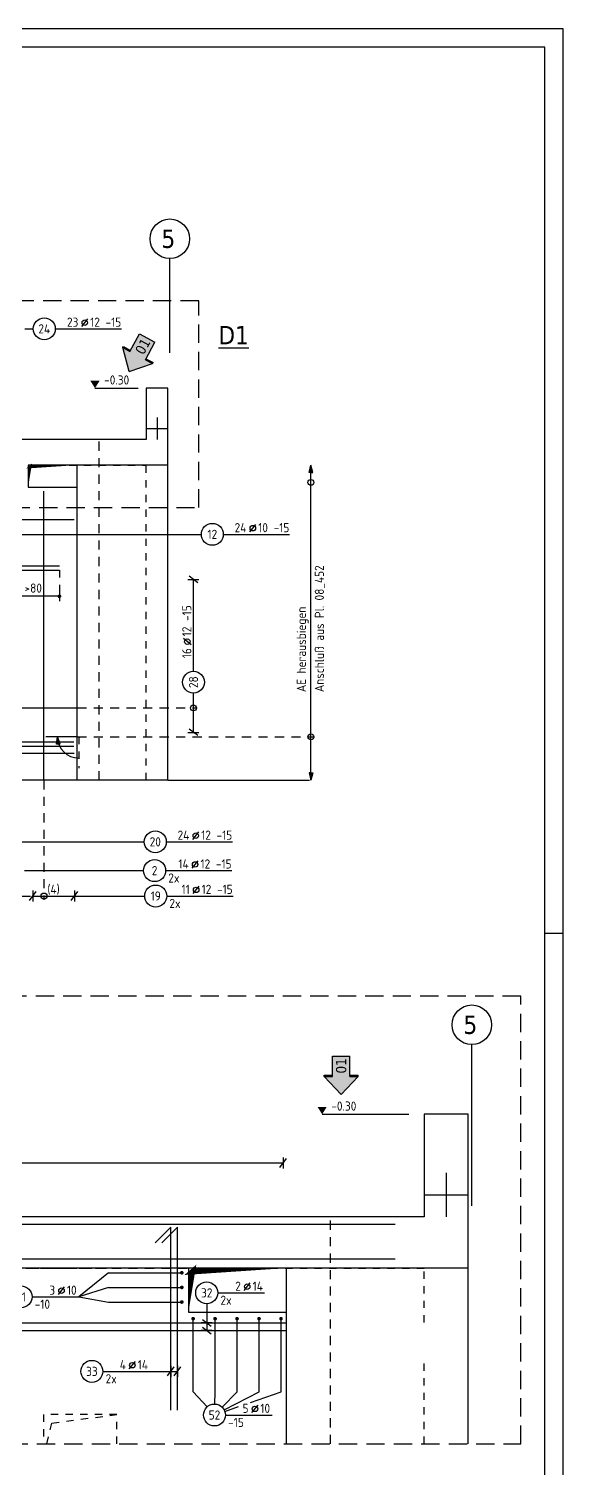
# Model space of a CAD drawing. Extents: x 40 to 158, y 100 to 142.
# Drawn here: x 101.61 to 108.91, y 121.98 to 141.64 of the extents above; entities that cross this region are included whole.
import ezdxf
from ezdxf.enums import TextEntityAlignment as Align

# ---------------------------------------------------------------- set-up
doc = ezdxf.new("R2010")
doc.units = 0
doc.header["$LTSCALE"] = 0.5
for name, pattern in [('AUSGEZOGEN', [1000.01, 1000, 0.01]), ('DOT', [0.175, 0.05, -0.125]), ('HIDDEN', [0.375, 0.25, -0.125]), ('HIDDEN2', [0.187, 0.125, -0.062]), ('HIDDEN4', [0.12, 0.02, -0.1]), ('PUNKT', [0.175, 0.05, -0.125]), ('STRICHLINIE', [0.75, 0.5, -0.25]), ('VERDECKT', [0.375, 0.25, -0.125])]:
    doc.linetypes.add(name, pattern=pattern)
for name, color, linetype in [('ACHSEN', 7, 'Continuous'), ('AFB', 7, 'Continuous'), ('AFU', 7, 'Continuous'), ('BETON', 7, 'Continuous'), ('DETAIL', 7, 'Continuous'), ('DRUEBER', 7, 'Continuous'), ('grau_dunkel', 7, 'Continuous'), ('grau_hell', 7, 'Continuous'), ('HILFE', 7, 'Continuous'), ('index', 7, 'Continuous'), ('koten', 7, 'Continuous'), ('MASSE', 7, 'Continuous'), ('OBJEKT', 7, 'Continuous'), ('RAHMEN', 7, 'Continuous'), ('RND', 7, 'Continuous'), ('SFP_Achsen', 7, 'Continuous'), ('TEXT', 7, 'Continuous'), ('VERDECKT', 7, 'Continuous'), ('WBZ', 7, 'Continuous')]:
    doc.layers.add(name, color=color, linetype=linetype)
doc.styles.add('helv', font='tahoma.ttf')
doc.styles.add('txt', font='isocp.shx')
doc.linetypes.add('AFU_50L', pattern='A,0.75,["/",Standard,S=0.2,R=0,X=-0.01,Y=-0.1],0.07,["/",Standard,S=0.2,R=0,X=-0.01,Y=-0.1],0.75', length=1.57)
doc.linetypes.add('AFU_50M', pattern='A,0.45,["/",Standard,S=0.2,R=0,X=-0.01,Y=-0.1],0.07,["/",Standard,S=0.2,R=0,X=-0.01,Y=-0.1],0.45', length=0.97)
doc.dimstyles.new('DOT_I', dxfattribs={"dimscale": 0.5, "dimtxt": 0.25, "dimasz": 0.25, "dimexe": 0.1, "dimexo": 0.3, "dimgap": 0.1, "dimtad": 1, "dimdec": 3, "dimzin": 3, "dimtxsty": 'txt', "dimblk": 'DOT', "dimblk1": 'DOT', "dimblk2": 'DOT', "dimsah": 1, "dimcen": 0.1, "dimse1": 1, "dimse2": 1, "dimazin": 0, "dimtfac": 1, "dimtdec": 4, "dimtix": 1, "dimtmove": 2, "dimatfit": 3, "dimfxl": 0, "dimtvp": 1, "dimtolj": 1, "dimtzin": 0, "dimarcsym": 0})

# ---------------------------------------------------------------- blocks, each defined once
blk = doc.blocks.new('OKRD_O')
at = {"color": 0, "linetype": 'ByBlock'}
blk.add_solid([(-0.125, 0.202), (0.125, 0.202), (0, 0)], dxfattribs=at)
at = {"color": 0, "linetype": 'ByBlock', "style": 'txt'}
blk.add_attdef('OKRD', (0.25, 0.1), '', height=0.25, dxfattribs=at)
blk = doc.blocks.new('Pfeillinie')
at = {"layer": 'TEXT', "linetype": 'Continuous'}
blk.add_hatch(color=7, dxfattribs=at).paths.add_polyline_path([(0, 0), (-0.8, 0.2), (-0.8, 0), (-0.8, -0.2)])
at = {"layer": 'TEXT', "color": 7, "linetype": 'Continuous'}
for p, q in [((-0.8, 0), (-0.8, 0.2)), ((-0.8, 0.2), (0, 0)), ((-0.8, 0), (-0.8, -0.2)), ((-0.8, -0.2), (0, 0))]:
    blk.add_line(p, q, dxfattribs=at)
blk = doc.blocks.new('lei_gre')
at = {"layer": 'RND', "color": 7, "linetype": 'Continuous'}
for p, q in [((-0.09, -0.12), (0.09, 0.12)), ((0, 0.15), (0, -0.15))]:
    blk.add_line(p, q, dxfattribs=at)
blk = doc.blocks.new('RND_LEI')
at = {"layer": 'RND', "color": 7, "linetype": 'Continuous'}
blk.add_line((1.022, 0.066), (1.19, 0.27), dxfattribs=at)
for centre, radius in [((0, 0), 0.3), ((1.106, 0.168), 0.075)]:
    blk.add_circle(centre, radius, dxfattribs=at)
at = {"layer": 'RND', "color": 7, "linetype": 'Continuous', "style": 'txt'}
blk.add_attdef('POSL', text='', height=0.25, dxfattribs=at).set_placement((0, 0), align=Align.MIDDLE)
blk.add_attdef('ANZ', text='', height=0.25, dxfattribs=at).set_placement((0.931, 0.057), align=Align.RIGHT)
for tag, p in [('DUM', (1.253, 0.057)), ('ABSTD', (1.674, 0.057)), ('POSTXT', (0.374, -0.327))]:
    blk.add_attdef(tag, p, '', height=0.25, dxfattribs=at)
blk = doc.blocks.new('DOT')
at = {"layer": 'MASSE', "color": 7, "linetype": 'Continuous'}
for p, q in [((0, 0), (-1, 0)), ((0, 0.54), (0, -0.54))]:
    blk.add_line(p, q, dxfattribs=at)
at = {"layer": 'MASSE', "color": 7, "linetype": 'Continuous', "const_width": 0.2}
blk.add_lwpolyline([(-0.1, 0, 1), (0.1, 0, 1)], format="xyb", close=True, dxfattribs=at)
blk = doc.blocks.new('*D1235')
at = {"layer": 'DEFPOINTS', "color": 0, "linetype": 'AUSGEZOGEN', "transparency": 16777216}
for p in [(101.192, 133.891), (101.192, 133.891), (102.025, 133.891)]:
    blk.add_point(p, dxfattribs=at)
at = {"layer": 'MASSE', "color": 0, "linetype": 'AUSGEZOGEN', "lineweight": -2, "transparency": 16777216}
blk.add_line((101.9, 133.891), (101.317, 133.891), dxfattribs=at)
at = {"layer": 'MASSE', "color": 0, "linetype": 'AUSGEZOGEN', "lineweight": -2, "transparency": 16777216, "xscale": 0.125, "yscale": 0.125, "zscale": 0.125, "rotation": 180}
blk.add_blockref('DOT', (101.192, 133.891), dxfattribs=at)
at = {"layer": 'MASSE', "color": 0, "linetype": 'AUSGEZOGEN', "lineweight": -2, "transparency": 16777216, "xscale": 0.125, "yscale": 0.125, "zscale": 0.125}
blk.add_blockref('DOT', (102.025, 133.891), dxfattribs=at)
at = {"layer": 'MASSE', "color": 0, "linetype": 'AUSGEZOGEN', "transparency": 16777216, "insert": (101.667, 134.003), "char_height": 0.125, "attachment_point": 5, "style": 'txt'}
blk.add_mtext('\\A1;>80', dxfattribs=at)
blk = doc.blocks.new('A0-19-0')
at = {"layer": 'RAHMEN'}
for p, q in [((137.9, 84.1), (0, 84.1)), ((137.9, 0), (137.9, 84.1))]:
    blk.add_line(p, q, dxfattribs=at)
at = {"layer": 'RAHMEN', "color": 5}
for p, q in [((137.4, 83.6), (2, 83.6)), ((137.4, 0.5), (137.4, 83.6))]:
    blk.add_line(p, q, dxfattribs=at)
at = {"layer": 'RAHMEN', "color": 7}
blk.add_line((137.4, 59.4), (137.9, 59.4), dxfattribs=at)
blk = doc.blocks.new('hin_ind5')
at = {"layer": 'grau_hell', "linetype": 'AUSGEZOGEN'}
h = blk.add_hatch(color=9, dxfattribs=at)
h.dxf.hatch_style = 2
h.paths.add_polyline_path([(0, 0), (0.619, -0.577), (0.619, -0.3), (1.306, -0.3), (1.306, 0.3), (0.619, 0.3), (0.619, 0.577)])
h.paths.add_polyline_path([(0.34, -0.274), (1.311, -0.274), (1.311, 0.274), (0.34, 0.274)], flags=9)
at = {"layer": 'OBJEKT', "linetype": 'AUSGEZOGEN'}
for points in [[(0.619, 0.3), (0.66, 0.3), (0.66, 0.577), (0.619, 0.577)], [(0.619, -0.577), (0.66, -0.577), (0.66, -0.3), (0.619, -0.3)]]:
    blk.add_hatch(color=1, dxfattribs=at).paths.add_polyline_path(points)
at = {"layer": 'OBJEKT', "color": 1, "linetype": 'AUSGEZOGEN'}
for p, q in [((0, 0), (0.619, 0.577)), ((0.619, 0.577), (0.619, 0.3)), ((0.619, 0.577), (0.66, 0.577)), ((0.66, 0.577), (0.66, 0.3)), ((0, 0), (0.619, -0.577)), ((0.619, 0.3), (1.306, 0.3)), ((1.306, 0.3), (1.306, -0.3)), ((0.619, -0.3), (0.619, -0.577)), ((0.619, -0.3), (1.306, -0.3)), ((0.66, -0.3), (0.66, -0.577))]:
    blk.add_line(p, q, dxfattribs=at)
at = {"layer": 'OBJEKT', "color": 7, "linetype": 'AUSGEZOGEN'}
blk.add_line((0.619, -0.577), (0.66, -0.577), dxfattribs=at)
at = {"layer": 'index', "color": 1, "linetype": 'Continuous', "style": 'helv'}
blk.add_attdef('INDEX', text='', height=0.35, rotation=360, dxfattribs=at).set_placement((1.259, 0), align=Align.MIDDLE_RIGHT)

msp = doc.modelspace()

# ---------------------------------------------------------------- linework, layer by layer
at = {"layer": 'ACHSEN', "color": 140, "linetype": 'AUSGEZOGEN'}
for p, q in [((103.5324, 137.2171), (103.5324, 138.5027)), ((107.6573, 125.5682), (107.6573, 127.7684))]:
    msp.add_line(p, q, dxfattribs=at)
at = {"layer": 'AFB', "color": 1, "linetype": 'AUSGEZOGEN'}
for p, q in [((103.3574, 136.3328), (103.3574, 136.0328)), ((107.3073, 126.0163), (107.3073, 125.4163))]:
    msp.add_line(p, q, dxfattribs=at)
at = {"layer": 'AFU', "color": 8, "linetype": 'AFU_50M'}
for p, q in [((103.2074, 136.1828), (103.5074, 136.1828)), ((107.0073, 125.7163), (107.6073, 125.7163))]:
    msp.add_line(p, q, dxfattribs=at)
at = {"layer": 'AFU', "color": 8, "linetype": 'AFU_50L'}
for p, q in [((103.5074, 135.6828), (101.9574, 135.6828)), ((102.2674, 131.3778), (102.2674, 135.6828)), ((103.5074, 131.3778), (94.7824, 131.3778)), ((103.7873, 124.7163), (95.7673, 124.7163)), ((107.6073, 124.7163), (104.5073, 124.7163)), ((105.1273, 122.3148), (105.1273, 124.1163))]:
    msp.add_line(p, q, dxfattribs=at)
at = {"layer": 'BETON', "color": 6, "linetype": 'AUSGEZOGEN'}
for p, q in [((103.5074, 136.7328), (103.2074, 136.7328)), ((103.2074, 136.7328), (103.2074, 136.0328)), ((103.5074, 135.3334), (103.5074, 136.7328)), ((103.2074, 136.0328), (94.7824, 136.0328)), ((103.5074, 131.3778), (103.5074, 135.3334)), ((103.5074, 131.3778), (105.441, 131.3778)), ((107.0073, 126.8163), (107.0073, 125.4163)), ((107.6073, 126.8163), (107.0073, 126.8163)), ((107.6073, 122.3148), (107.6073, 126.8163)), ((107.0073, 125.4163), (90.1573, 125.4163))]:
    msp.add_line(p, q, dxfattribs=at)
for points in [[(101.5974, 135.6828), (101.5974, 135.3828), (102.2674, 135.3828), (102.2674, 135.6828)], [(103.7873, 124.7163), (103.7873, 124.1163), (105.1273, 124.1163), (105.1273, 124.7163)]]:
    msp.add_lwpolyline(points, close=True, dxfattribs=at)
at = {"layer": 'DETAIL', "color": 102, "linetype": 'STRICHLINIE'}
for points in [[(94.2464, 137.9242), (94.2464, 135.1024), (103.9266, 135.1024), (103.9266, 137.9242)], [(87.8415, 128.4316), (87.8415, 122.3148), (108.3263, 122.3148), (108.3263, 128.4316)]]:
    msp.add_lwpolyline(points, close=True, dxfattribs=at)
at = {"layer": 'DRUEBER', "color": 7, "linetype": 'DOT'}
for p, q in [((101.9574, 135.6828), (103.2074, 135.6828)), ((95.7673, 124.7163), (103.1673, 124.7163)), ((104.5073, 124.7163), (107.0073, 124.7163))]:
    msp.add_line(p, q, dxfattribs=at)
at = {"layer": 'DRUEBER', "color": 7, "linetype": 'PUNKT'}
for p, q in [((103.2074, 131.3778), (103.2074, 135.6828)), ((107.0073, 123.9713), (107.0073, 124.7163)), ((107.0073, 122.3148), (107.0073, 123.4158))]:
    msp.add_line(p, q, dxfattribs=at)
at = {"layer": 'grau_dunkel', "color": 21}
for points in [[(101.5974, 135.3828, 0, 0.0489, 0), (101.6218, 135.6808, 0, 0, 0), (101.5982, 135.6602, 0.0452, 0, 0), (102.2674, 135.6828, 0, 0, 0)], [(103.7873, 124.1163, 0, 0.0978, 0), (103.8361, 124.7123, 0, 0, 0), (103.7888, 124.6711, 0.0904, 0, 0), (105.1273, 124.7163, 0, 0, 0)]]:
    msp.add_lwpolyline(points, format="xyseb", dxfattribs=at)
at = {"layer": 'HILFE', "color": 102, "linetype": 'AUSGEZOGEN'}
for p, q in [((102.5102, 136.7328), (103.1021, 136.7328)), ((105.6129, 126.8163), (106.7966, 126.8163))]:
    msp.add_line(p, q, dxfattribs=at)
at = {"layer": 'MASSE', "color": 7, "linetype": 'HIDDEN4'}
msp.add_line((102.0249, 134.2467), (102.0249, 133.8232), dxfattribs=at)
at = {"layer": 'RND', "color": 7, "linetype": 'AUSGEZOGEN'}
for p, q in [((101.5526, 137.5435), (101.6676, 137.5435)), ((101.9676, 137.5435), (102.8738, 137.5435)), ((101.1566, 134.737), (103.9629, 134.737)), ((104.2629, 134.737), (105.1692, 134.737)), ((103.8552, 132.8678), (103.8552, 134.1187)), ((103.8552, 132.0326), (103.8552, 132.5678)), ((101.1561, 130.5376), (103.1835, 130.5376)), ((103.4835, 130.5376), (104.3898, 130.5376)), ((101.5485, 130.1446), (102.2443, 130.1446)), ((102.2443, 130.1446), (103.1745, 130.1446)), ((103.4745, 130.1446), (104.3807, 130.1446)), ((101.6598, 129.7976), (102.2295, 129.7976)), ((101.9029, 129.7976), (103.1895, 129.7976)), ((103.4895, 129.7976), (104.3957, 129.7976)), ((98.4914, 126.1516), (105.08, 126.1516)), ((101.6502, 124.3238), (102.2902, 124.3238)), ((104.1868, 124.3782), (104.8268, 124.3782)), ((102.6178, 123.3058), (103.2578, 123.3058)), ((104.2922, 122.7097), (104.9322, 122.7097))]:
    msp.add_line(p, q, dxfattribs=at)
at = {"layer": 'RND', "color": 102, "linetype": 'VERDECKT'}
for p, q in [((102.2674, 132.3659), (103.9052, 132.3659)), ((102.2674, 131.9717), (105.5091, 131.9717)), ((101.8139, 131.3778), (101.8139, 129.7476))]:
    msp.add_line(p, q, dxfattribs=at)
at = {"layer": 'RND', "color": 7, "linetype": 'VERDECKT'}
msp.add_line((97.4568, 129.7976), (101.6598, 129.7976), dxfattribs=at)
at = {"layer": 'RND', "color": 102, "linetype": 'AUSGEZOGEN'}
for p, q in [((102.6962, 124.6527), (102.2902, 124.3238)), ((102.6962, 124.4527), (102.2902, 124.3238)), ((102.2902, 124.3238), (102.6962, 124.2527)), ((104.0368, 124.2282), (104.0368, 123.8639)), ((102.6178, 123.3058), (103.6367, 123.3058)), ((104.0405, 122.8199), (103.8509, 123.0253)), ((104.1463, 122.8596), (104.1509, 123.0253)), ((104.2471, 122.8169), (104.4509, 123.0253)), ((104.2754, 122.7787), (104.7509, 123.0253)), ((104.6352, 122.8809), (105.0509, 123.0253)), ((104.2839, 122.7589), (104.4724, 122.8244))]:
    msp.add_line(p, q, dxfattribs=at)
msp.add_lwpolyline([(105.4591, 131.3778), (105.4591, 135.6828)], dxfattribs=at)
at = {"layer": 'RND', "color": 1, "linetype": 'AUSGEZOGEN'}
for points in [[(101.8139, 131.3778), (101.8139, 135.3278)], [(94.8238, 134.9415), (102.2238, 134.9415)], [(94.6249, 134.3053), (102.0249, 134.3053)], [(94.6249, 134.2467), (102.0249, 134.2467)], [(101.2174, 132.3659), (102.2674, 132.3659)], [(102.2674, 131.9717), (101.8374, 131.9717)], [(94.8205, 131.9039), (102.2205, 131.9039)], [(94.8205, 131.8454), (102.2205, 131.8454)], [(94.8238, 131.7496), (102.2238, 131.7496)], [(89.912, 125.3179), (106.612, 125.3179)], [(103.5462, 122.7752), (103.5462, 125.2752), (103.334, 125.0631)], [(103.6367, 122.7752), (103.6367, 125.2752), (103.4245, 125.0631)], [(89.912, 124.8444), (106.612, 124.8444)], [(102.6962, 124.6527), (103.6962, 124.6527)], [(102.6962, 124.4527), (103.6962, 124.4527)], [(102.6962, 124.2527), (103.6962, 124.2527)], [(101.5171, 123.9696), (105.1171, 123.9696)], [(101.5171, 123.8639), (105.1171, 123.8639)], [(103.8509, 123.0253), (103.8509, 124.0253)], [(104.1509, 123.0253), (104.1509, 124.0253)], [(104.4509, 123.0253), (104.4509, 124.0253)], [(104.7509, 123.0253), (104.7509, 124.0253)], [(105.0509, 123.0253), (105.0509, 124.0253)]]:
    msp.add_lwpolyline(points, dxfattribs=at)
at = {"layer": 'RND', "color": 1, "linetype": 'HIDDEN2'}
for points in [[(102.2674, 131.9717), (101.8374, 131.9717)], [(102.2896, 131.9717), (102.2896, 131.5417)]]:
    msp.add_lwpolyline(points, dxfattribs=at)
at = {"layer": 'RND', "color": 7, "linetype": 'AUSGEZOGEN', "const_width": 0.025}
for points in [[(103.6962, 124.6652, 1), (103.6962, 124.6402, 1)], [(103.6962, 124.4652, 1), (103.6962, 124.4402, 1)], [(103.6962, 124.2652, 1), (103.6962, 124.2402, 1)], [(103.8384, 124.0253, 1), (103.8634, 124.0253, 1)], [(104.1384, 124.0253, 1), (104.1634, 124.0253, 1)], [(104.4384, 124.0253, 1), (104.4634, 124.0253, 1)], [(104.7384, 124.0253, 1), (104.7634, 124.0253, 1)], [(105.0384, 124.0253, 1), (105.0634, 124.0253, 1)]]:
    msp.add_lwpolyline(points, format="xyb", close=True, dxfattribs=at)
at = {"layer": 'RND', "color": 7, "linetype": 'AUSGEZOGEN'}
for centre in [(105.4591, 135.4467), (103.8552, 132.3659), (105.4591, 131.9717), (101.8139, 129.7976)]:
    msp.add_circle(centre, 0.04, dxfattribs=at)
at = {"layer": 'RND', "color": 102, "linetype": 'AUSGEZOGEN'}
msp.add_arc((102.2896, 131.9717), 0.2901, 180, 270, dxfattribs=at)
at = {"layer": 'SFP_Achsen', "color": 7, "linetype": 'AUSGEZOGEN'}
for centre in [(103.5324, 138.7732), (107.6573, 128.0389)]:
    msp.add_circle(centre, 0.2705, dxfattribs=at)
at = {"layer": 'VERDECKT', "color": 7, "linetype": 'VERDECKT'}
for p, q in [((102.5674, 131.3778), (102.5674, 136.0328)), ((102.2674, 131.3778), (102.2674, 135.6828)), ((105.7273, 122.3148), (105.7273, 125.4163)), ((105.1273, 122.3148), (105.1273, 124.7163))]:
    msp.add_line(p, q, dxfattribs=at)
at = {"layer": 'VERDECKT', "color": 7, "linetype": 'HIDDEN'}
for p, q in [((101.9574, 135.6828), (102.2674, 135.6828)), ((95.7673, 124.7163), (103.7873, 124.7163))]:
    msp.add_line(p, q, dxfattribs=at)
at = {"layer": 'WBZ', "color": 102, "linetype": 'HIDDEN2'}
for p, q in [((101.9214, 122.5994), (102.8073, 122.7163)), ((101.8542, 122.3148), (101.9214, 122.5994))]:
    msp.add_line(p, q, dxfattribs=at)
msp.add_lwpolyline([(102.8073, 122.3148), (102.8073, 122.7163), (101.8073, 122.7163), (101.8073, 122.3148)], dxfattribs=at)

# ---------------------------------------------------------------- block references
at = {"layer": 'index', "color": 7, "linetype": 'AUSGEZOGEN'}
ref = msp.add_blockref('hin_ind5', (102.976, 136.9597), dxfattribs=dict(at, xscale=0.4, yscale=0.4, zscale=0.4, rotation=61.64898605031913))
ref.add_attrib('INDEX', '01', dxfattribs={"color": 1, "linetype": 'Continuous', "height": 0.14, "rotation": 61.64899, "style": 'helv'}).set_placement((103.2118, 137.3968), align=Align.MIDDLE_RIGHT)
ref = msp.add_blockref('hin_ind5', (105.8721, 127.0864), dxfattribs=dict(at, xscale=0.4, yscale=0.4, zscale=0.4, rotation=90.00000000000001))
ref.add_attrib('INDEX', '01', dxfattribs={"color": 1, "linetype": 'Continuous', "height": 0.14, "rotation": 90, "style": 'helv'}).set_placement((105.8721, 127.583), align=Align.MIDDLE_RIGHT)
at = {"layer": 'koten', "color": 7, "linetype": 'AUSGEZOGEN', "xscale": 0.5, "yscale": 0.5, "zscale": 0.5}
for p in [(102.5102, 136.7328), (105.6129, 126.8163)]:
    msp.add_blockref('OKRD_O', p, dxfattribs=at).add_auto_attribs({'OKRD': '-0.30'})
at = {"layer": 'RAHMEN', "color": 7, "linetype": 'AUSGEZOGEN', "xscale": 0.5, "yscale": 0.5, "zscale": 0.5}
msp.add_blockref('A0-19-0', (39.9553, 99.5912), dxfattribs=at)
at = {"layer": 'RND', "color": 7, "linetype": 'AUSGEZOGEN', "xscale": 0.5, "yscale": 0.5, "zscale": 0.5}
for p, values in [((101.8176, 137.5435), {'POSL': '24', 'DUM': '12', 'ANZ': '23', 'ABSTD': '-15'}), ((104.1129, 134.737), {'POSL': '12', 'DUM': '10', 'ANZ': '24', 'ABSTD': '-15'}), ((103.3335, 130.5376), {'POSL': '20', 'DUM': '12', 'ANZ': '24', 'ABSTD': '-15'}), ((103.3245, 130.1446), {'POSL': '2', 'DUM': '12', 'ANZ': '14', 'ABSTD': '-15', 'POSTXT': '2x'}), ((103.3395, 129.7976), {'POSL': '19', 'DUM': '12', 'ANZ': '11', 'ABSTD': '-15', 'POSTXT': '2x'}), ((101.5002, 124.3238), {'POSL': '31', 'DUM': '10', 'ANZ': '3', 'POSTXT': '-10'}), ((104.0368, 124.3782), {'POSL': '32', 'DUM': '14', 'ANZ': '2', 'POSTXT': '2x'}), ((102.4678, 123.3058), {'POSL': '33', 'DUM': '14', 'ANZ': '4', 'POSTXT': '2x'}), ((104.1422, 122.7097), {'POSL': '52', 'DUM': '10', 'ANZ': '5', 'POSTXT': '-15'})]:
    msp.add_blockref('RND_LEI', p, dxfattribs=at).add_auto_attribs(values)
at = {"layer": 'RND', "color": 102, "linetype": 'AUSGEZOGEN'}
for name, p, xscale, yscale, zscale, rotation in [('Pfeillinie', (105.4591, 135.6828), 0.125, 0.125, 0.125, 89.99999999999808), ('Pfeillinie', (101.9995, 131.9717), 0.125, 0.125, 0.125, 95.94522179338036), ('Pfeillinie', (105.4591, 131.3778), 0.125, 0.125, 0.125, 269.9999999999981), ('lei_gre', (104.0368, 123.9696), 0.5, 0.5, 0.5, 270), ('lei_gre', (104.0368, 123.8639), 0.5, 0.5, 0.5, 270)]:
    msp.add_blockref(name, p, dxfattribs=dict(at, xscale=xscale, yscale=yscale, zscale=zscale, rotation=rotation))
at = {"layer": 'RND', "color": 7, "linetype": 'AUSGEZOGEN', "xscale": 0.5, "yscale": 0.5, "zscale": 0.5, "rotation": 90}
for p in [(103.8552, 134.1187), (103.8552, 132.0326)]:
    msp.add_blockref('lei_gre', p, dxfattribs=at)
msp.add_blockref('RND_LEI', (103.8552, 132.7178), dxfattribs=at).add_auto_attribs({'POSL': '28', 'DUM': '12', 'ANZ': '16', 'ABSTD': '-15'})
at = {"layer": 'RND', "color": 7, "linetype": 'AUSGEZOGEN', "xscale": 0.5, "yscale": 0.5, "zscale": 0.5}
for p in [(101.6598, 129.7976), (102.2295, 129.7976), (105.08, 126.1516)]:
    msp.add_blockref('lei_gre', p, dxfattribs=at)
at = {"layer": 'RND', "color": 102, "linetype": 'AUSGEZOGEN', "xscale": 0.5, "yscale": 0.5, "zscale": 0.5}
for p in [(103.5462, 123.3058), (103.6367, 123.3058)]:
    msp.add_blockref('lei_gre', p, dxfattribs=at)

# ---------------------------------------------------------------- texts
at = {"layer": 'RND', "color": 7, "linetype": 'AUSGEZOGEN', "style": 'txt'}
msp.add_text('(4)', height=0.125, dxfattribs=at).set_placement((101.9446, 129.8901), align=Align.MIDDLE)
at = {"layer": 'SFP_Achsen', "color": 6, "linetype": 'AUSGEZOGEN', "style": 'helv'}
for p in [(103.4184, 138.6488), (107.5432, 127.9145)]:
    msp.add_text('5', height=0.25, dxfattribs=at).set_placement(p)
at = {"layer": 'TEXT', "color": 6, "linetype": 'AUSGEZOGEN', "style": 'helv'}
msp.add_text('%%uD1', height=0.25, dxfattribs=at).set_placement((104.1966, 137.3322))
at = {"layer": 'TEXT', "color": 7, "linetype": 'HIDDEN2', "style": 'txt'}
for s, p in [('Anschluß aus Pl. 08_452', (105.6374, 132.5825)), ('AE herausbiegen', (105.3914, 132.5825))]:
    msp.add_text(s, height=0.125, rotation=90, dxfattribs=at).set_placement(p)

# ---------------------------------------------------------------- dimensions: what is measured, and where the dimension line sits
at = {"layer": 'MASSE', "color": 7, "linetype": 'AUSGEZOGEN'}
dim = msp.add_linear_dim(base=(101.1924, 133.8907), p1=(102.0249, 133.8907), p2=(101.1924, 133.8907), text='>80', dimstyle='DOT_I', override={"dimdec": 1, "dimlfac": 100}, dxfattribs=at)
dim.commit()
dim.dimension.update_dxf_attribs({"geometry": '*D1235', "text_midpoint": (101.6674, 134.0032), "dimtype": 160})

doc.saveas('drawing.dxf')
